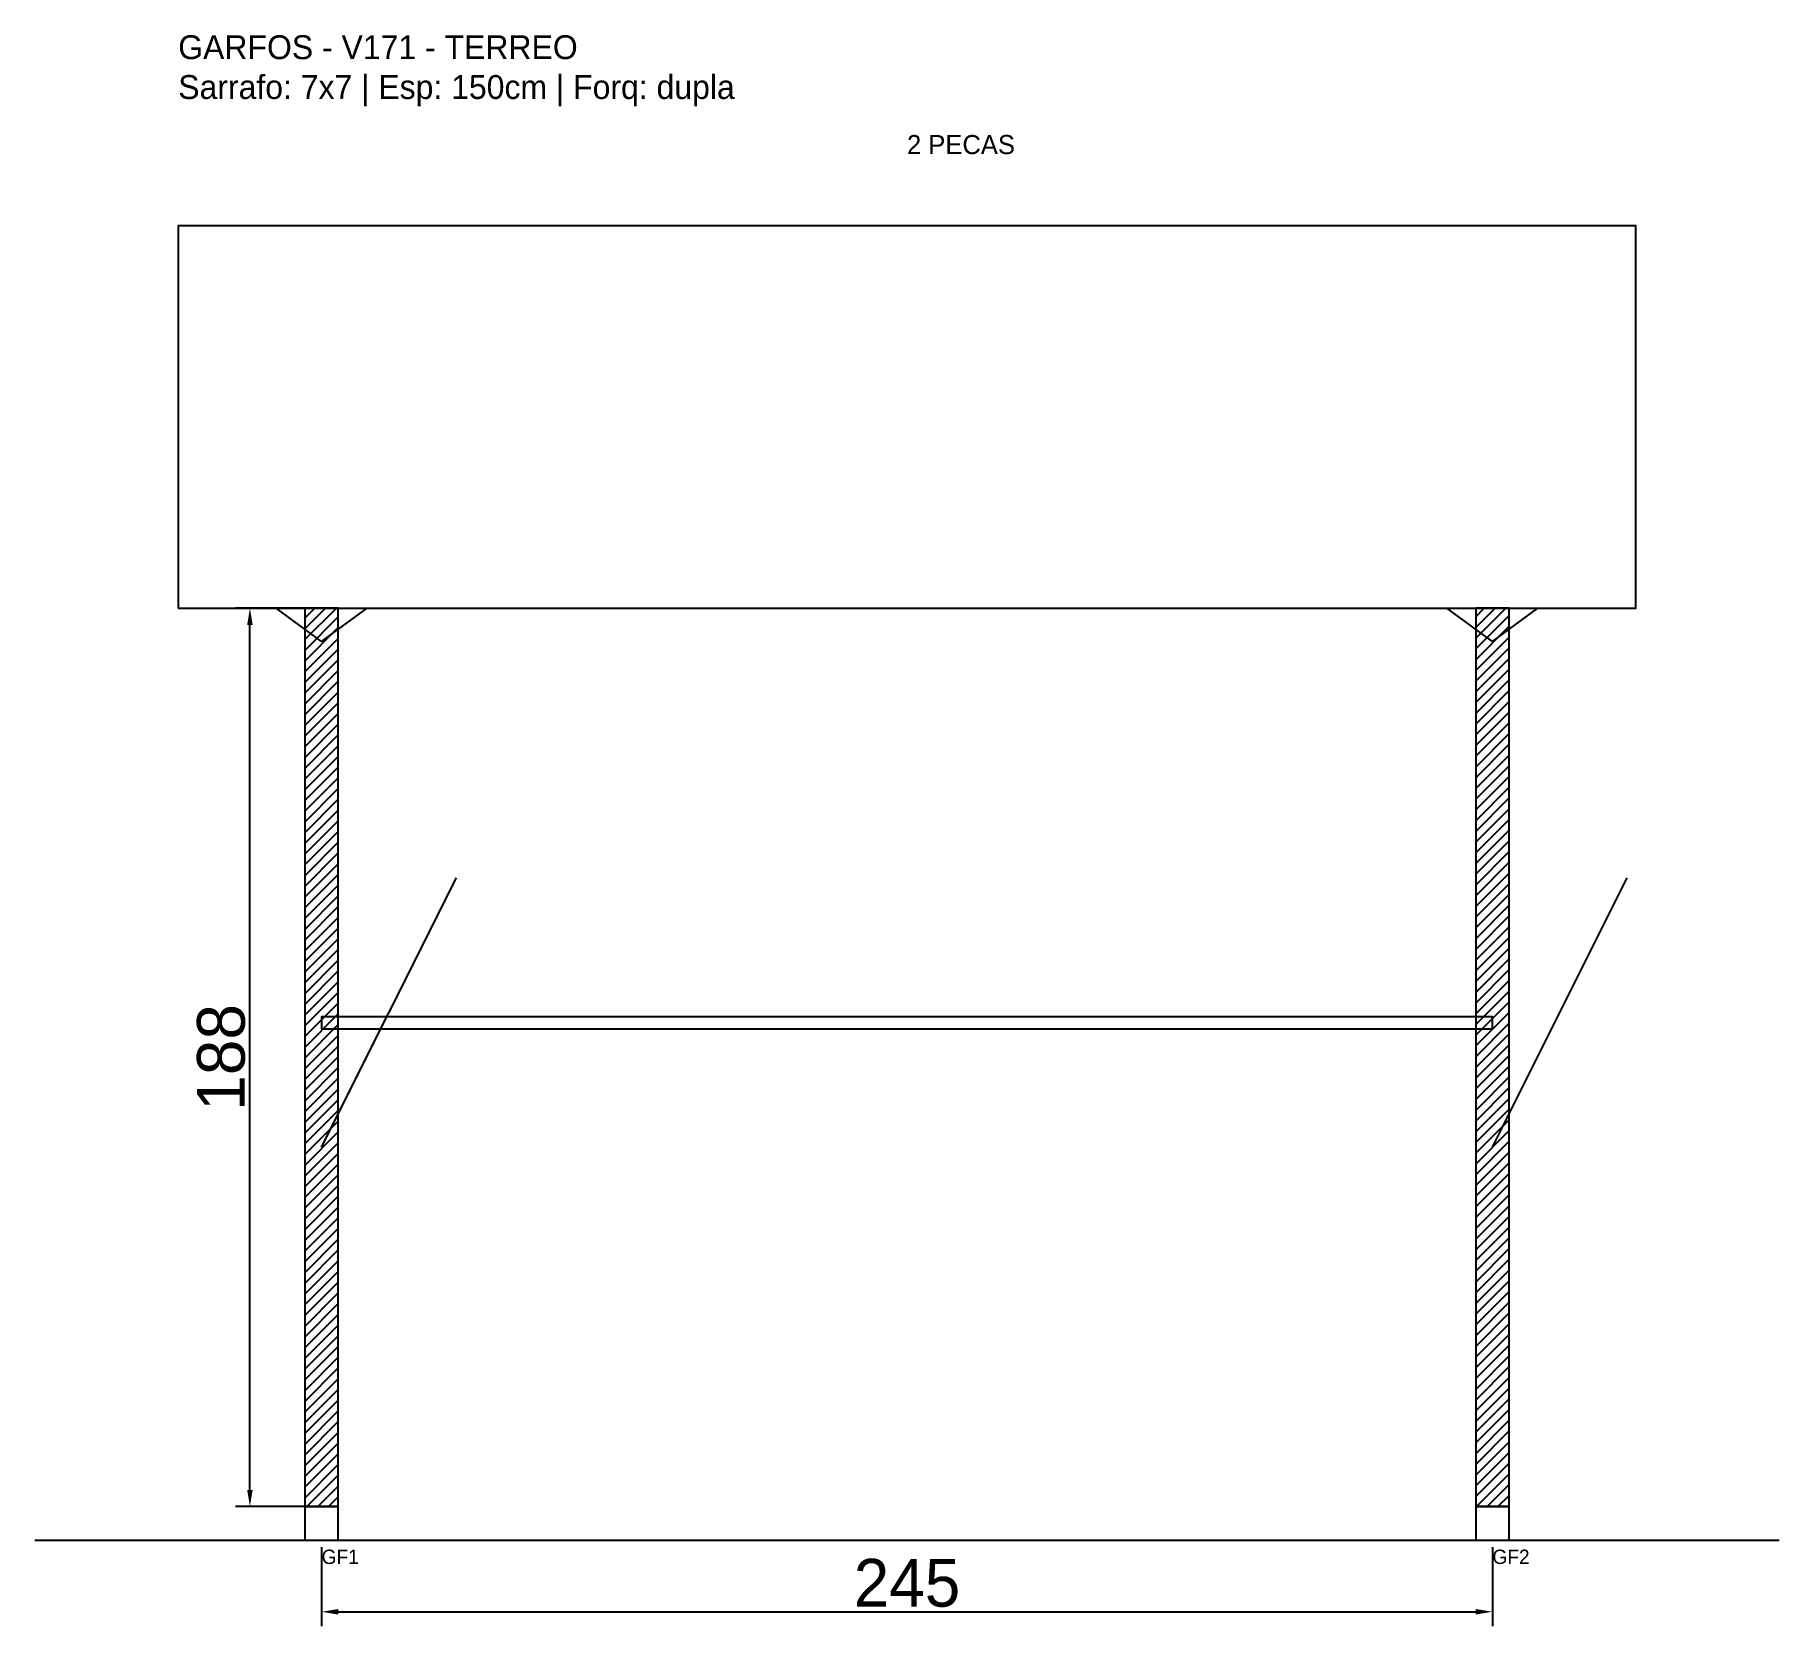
# Model space of a CAD drawing. Header units: metres. Extents: x -30 to 335, y -25 to 308.
import ezdxf

# ---------------------------------------------------------------- set-up
doc = ezdxf.new("R2010")
doc.units = ezdxf.units.M
for name, color, linetype in [('BARRA_ANCORAGEM', 1, 'Continuous'), ('COTA', 241, 'Continuous'), ('GARFOS OK', 3, 'Continuous'), ('NOME DA VIGA', 6, 'Continuous'), ('SARR_7x7', 40, 'Continuous'), ('TIRAS REESCORAMENTO', 252, 'Continuous'), ('VIGAS', 3, 'Continuous')]:
    doc.layers.add(name, color=color, linetype=linetype)
doc.dimstyles.new('EZ DXF', dxfattribs={"dimtxt": 10, "dimasz": 3.5, "dimexe": 3, "dimexo": 1.5, "dimgap": 1, "dimtad": 1, "dimdec": 1, "dimdsep": 46, "dimcen": 2.5, "dimazin": 3, "dimtfac": 1, "dimtmove": 0, "dimatfit": 3})

msp = doc.modelspace()

# ---------------------------------------------------------------- hatches: boundary and pattern name
at = {"layer": 'COTA'}
h = msp.add_hatch(dxfattribs=at)
h.set_pattern_fill('ANSI31', scale=0.5)
h.paths.add_polyline_path([(26.5, 0), (33.5, 0), (33.5, 188), (26.5, 188)])
h = msp.add_hatch(dxfattribs=at)
h.set_pattern_fill('ANSI31', scale=0.5)
h.paths.add_polyline_path([(271.5, 0), (278.5, 0), (278.5, 188), (271.5, 188)])

# ---------------------------------------------------------------- linework, layer by layer
at = {"layer": 'BARRA_ANCORAGEM'}
for p, q in [((30, 75.2), (58.2, 131.6)), ((275, 75.2), (303.2, 131.6))]:
    msp.add_line(p, q, dxfattribs=at)
at = {"layer": 'GARFOS OK'}
for p, q in [((30, 181), (20.5, 188)), ((20.5, 188), (39.5, 188)), ((30, 181), (39.5, 188)), ((275, 181), (265.5, 188)), ((265.5, 188), (284.5, 188)), ((275, 181), (284.5, 188))]:
    msp.add_line(p, q, dxfattribs=at)
at = {"layer": 'GARFOS OK', "linetype": 'CONTINUOUS'}
msp.add_line((-30, -7), (335, -7), dxfattribs=at)
at = {"layer": 'GARFOS OK'}
for points in [[(26.5, 0), (33.5, 0), (33.5, 188), (26.5, 188), (26.5, 0)], [(271.5, 0), (278.5, 0), (278.5, 188), (271.5, 188), (271.5, 0)]]:
    msp.add_lwpolyline(points, dxfattribs=at)
at = {"layer": 'SARR_7x7'}
for points in [[(26.5, -7), (33.5, -7), (33.5, 0), (26.5, 0), (26.5, -7)], [(271.5, -7), (278.5, -7), (278.5, 0), (271.5, 0), (271.5, -7)]]:
    msp.add_lwpolyline(points, dxfattribs=at)
at = {"layer": 'TIRAS REESCORAMENTO'}
msp.add_lwpolyline([(30, 100), (275, 100), (275, 102.5), (30, 102.5), (30, 100)], dxfattribs=at)
at = {"layer": 'VIGAS'}
msp.add_lwpolyline([(0, 188), (305, 188), (305, 268), (0, 268), (0, 188)], dxfattribs=at)

# ---------------------------------------------------------------- texts
at = {"layer": 'NOME DA VIGA'}
for s, height, p in [('2 PECAS', 4, (152.5, 283)), ('GF1', 3, (30, -12)), ('GF2', 3, (275, -12))]:
    msp.add_text(s, height=height, dxfattribs=at).set_placement(p)
at = {"layer": 'NOME DA VIGA', "insert": (0, 293), "char_height": 5, "attachment_point": 7}
msp.add_mtext('GARFOS - V171 - TERREO\\PSarrafo: 7x7 | Esp: 150cm | Forq: dupla', dxfattribs=at)

# ---------------------------------------------------------------- dimensions: what is measured, and where the dimension line sits
at = {"layer": 'COTA'}
msp.add_linear_dim(base=(15, 0), p1=(30, 0), p2=(30, 188), angle=90, dimstyle='EZ DXF', dxfattribs=at).render()
msp.add_linear_dim(base=(30, -22), p1=(30, -7), p2=(275, -7), dimstyle='EZ DXF', dxfattribs=at).render()

doc.saveas('drawing.dxf')
